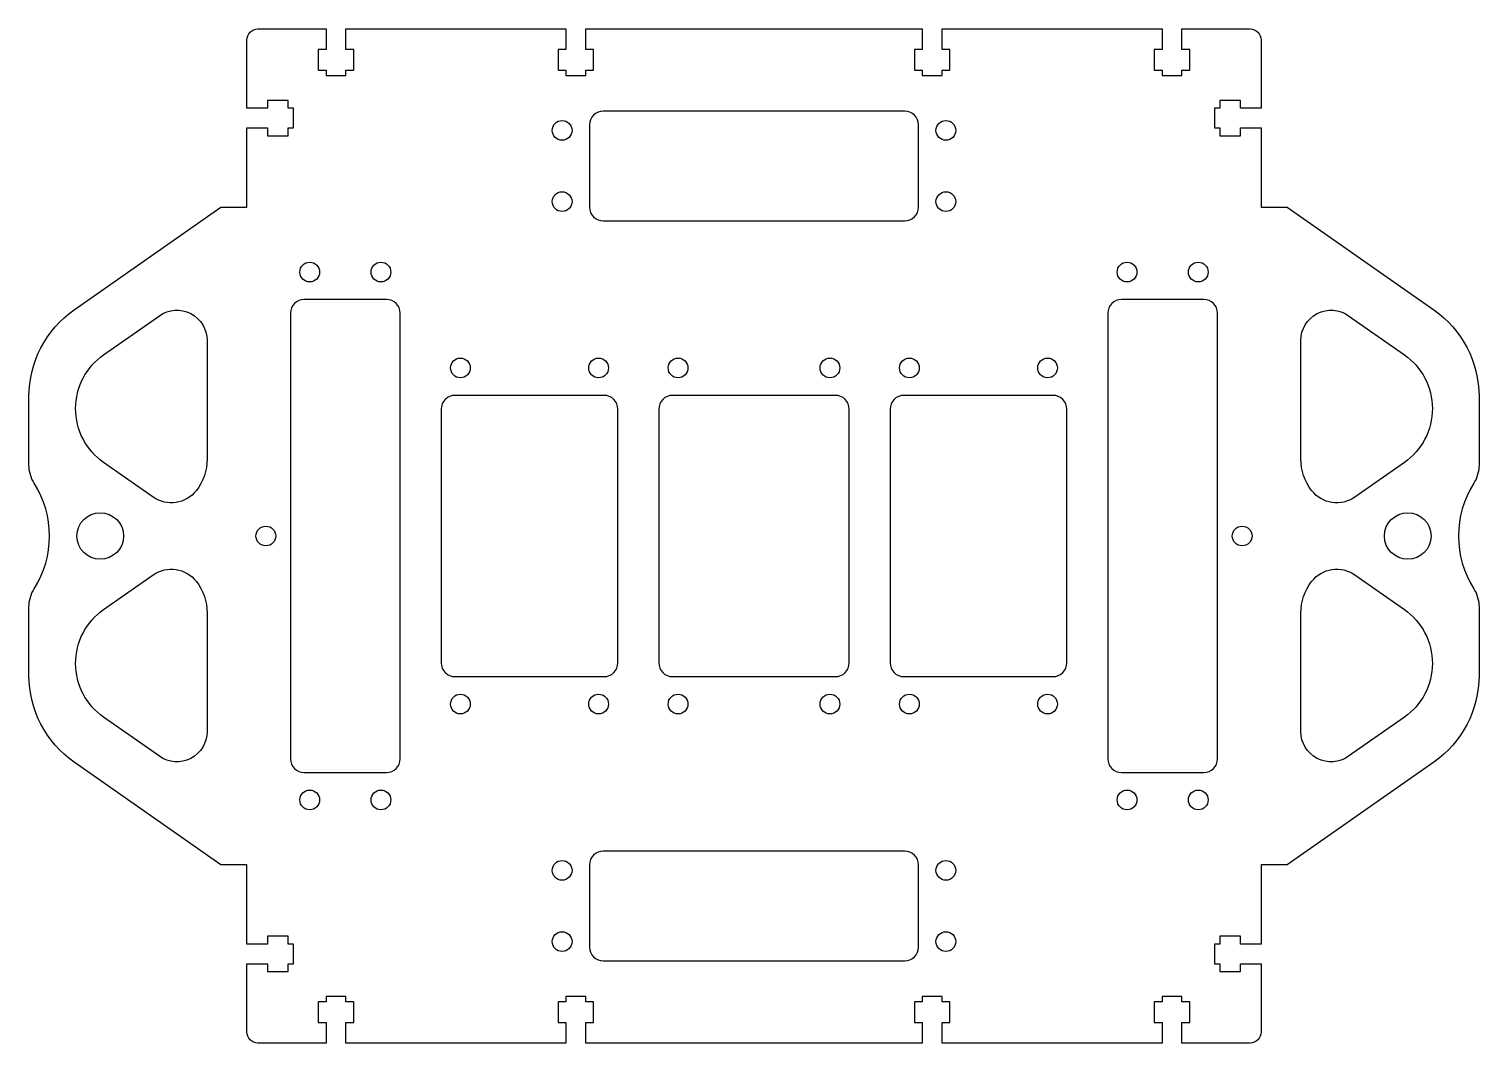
# Model space of a CAD drawing. Header units: millimetres. Extents: x -265 to 265, y -185 to 185.
import ezdxf

# ---------------------------------------------------------------- set-up
doc = ezdxf.new("R2010")
doc.units = ezdxf.units.MM
doc.layers.get('0').update_dxf_attribs({"linetype": 'CONTINUOUS'})

msp = doc.modelspace()

# ---------------------------------------------------------------- linework, layer by layer
for points in [[(68.6, -185), (68.6, -177.5), (71.47, -177.5), (71.47, -170), (68.6, -170), (68.6, -168), (61.4, -168), (61.4, -170), (58.53, -170), (58.53, -177.5), (61.4, -177.5), (61.4, -185), (-61.4, -185), (-61.4, -177.5), (-58.53, -177.5), (-58.53, -170), (-61.4, -170), (-61.4, -168), (-68.6, -168), (-68.6, -170), (-71.47, -170), (-71.47, -177.5), (-68.6, -177.5), (-68.6, -185), (-148.9, -185), (-148.9, -177.5), (-146.03, -177.5), (-146.03, -170), (-148.9, -170), (-148.9, -168), (-156.1, -168), (-156.1, -170), (-158.97, -170), (-158.97, -177.5), (-156.1, -177.5), (-156.1, -185), (-181, -185, -0.414214), (-185, -181), (-185, -156.1), (-177.5, -156.1), (-177.5, -158.97), (-170, -158.97), (-170, -156.1), (-168, -156.1), (-168, -148.9), (-170, -148.9), (-170, -146.03), (-177.5, -146.03), (-177.5, -148.9), (-185, -148.9), (-185, -120), (-194.53, -120), (-248.08, -82.5, -0.244698), (-264.53, -50.91), (-264.53, -25.89, -0.141924), (-262.6, -19.25, 0.289682), (-262.6, 19.25, -0.141924), (-264.53, 25.89), (-264.53, 50.91, -0.244698), (-248.08, 82.5), (-194.53, 120), (-185, 120), (-185, 148.9), (-177.5, 148.9), (-177.5, 146.03), (-170, 146.03), (-170, 148.9), (-168, 148.9), (-168, 156.1), (-170, 156.1), (-170, 158.97), (-177.5, 158.97), (-177.5, 156.1), (-185, 156.1), (-185, 181, -0.414214), (-181, 185), (-156.1, 185), (-156.1, 177.5), (-158.97, 177.5), (-158.97, 170), (-156.1, 170), (-156.1, 168), (-148.9, 168), (-148.9, 170), (-146.03, 170), (-146.03, 177.5), (-148.9, 177.5), (-148.9, 185), (-68.6, 185), (-68.6, 177.5), (-71.47, 177.5), (-71.47, 170), (-68.6, 170), (-68.6, 168), (-61.4, 168), (-61.4, 170), (-58.53, 170), (-58.53, 177.5), (-61.4, 177.5), (-61.4, 185), (61.4, 185), (61.4, 177.5), (58.53, 177.5), (58.53, 170), (61.4, 170), (61.4, 168), (68.6, 168), (68.6, 170), (71.47, 170), (71.47, 177.5), (68.6, 177.5), (68.6, 185), (148.9, 185), (148.9, 177.5), (146.03, 177.5), (146.03, 170), (148.9, 170), (148.9, 168), (156.1, 168), (156.1, 170), (158.97, 170), (158.97, 177.5), (156.1, 177.5), (156.1, 185), (181, 185, -0.414214), (185, 181), (185, 156.1), (177.5, 156.1), (177.5, 158.97), (170, 158.97), (170, 156.1), (168, 156.1), (168, 148.9), (170, 148.9), (170, 146.03), (177.5, 146.03), (177.5, 148.9), (185, 148.9), (185, 120), (194.53, 120), (248.08, 82.5, -0.244698), (264.53, 50.91), (264.53, 25.89, -0.141924), (262.6, 19.25, 0.289682), (262.6, -19.25, -0.141924), (264.53, -25.89), (264.53, -50.91, -0.244698), (248.08, -82.5), (194.53, -120), (185, -120), (185, -148.9), (177.5, -148.9), (177.5, -146.03), (170, -146.03), (170, -148.9), (168, -148.9), (168, -156.1), (170, -156.1), (170, -158.97), (177.5, -158.97), (177.5, -156.1), (185, -156.1), (185, -181, -0.414214), (181, -185), (156.1, -185), (156.1, -177.5), (158.97, -177.5), (158.97, -170), (156.1, -170), (156.1, -168), (148.9, -168), (148.9, -170), (146.03, -170), (146.03, -177.5), (148.9, -177.5), (148.9, -185)], [(-55, 115), (55, 115, 0.414214), (60, 120), (60, 150, 0.414214), (55, 155), (-55, 155, 0.414214), (-60, 150), (-60, 120, 0.414214)], [(-134.11, 86.32), (-164.11, 86.32, 0.414214), (-169.11, 81.32), (-169.11, -81.32, 0.414214), (-164.11, -86.32), (-134.11, -86.32, 0.414214), (-129.11, -81.32), (-129.11, 81.32, 0.414214)], [(134.11, -86.32), (164.11, -86.32, 0.414214), (169.11, -81.32), (169.11, 81.32, 0.414214), (164.11, 86.32), (134.11, 86.32, 0.414214), (129.11, 81.32), (129.11, -81.32, 0.414214)], [(-237.29, 26.83, -0.520567), (-237.29, 66.15), (-216.96, 80.39, -0.606815), (-199.53, 71.31), (-199.53, 28.13, -0.16625), (-203.47, 16.6, -0.400192), (-219.25, 14.2)], [(237.29, 66.15, -0.520567), (237.29, 26.83), (219.25, 14.2, -0.400192), (203.47, 16.6, -0.16625), (199.52, 28.13), (199.52, 71.31, -0.606815), (216.96, 80.39)], [(-54.7, 51.32), (-109.11, 51.32, 0.414214), (-114.11, 46.32), (-114.11, -46.32, 0.414214), (-109.11, -51.32), (-54.7, -51.32, 0.414214), (-49.7, -46.32), (-49.7, 46.32, 0.414214)], [(-34.7, 46.32), (-34.7, -46.32, 0.414214), (-29.7, -51.32), (29.7, -51.32, 0.414214), (34.7, -46.32), (34.7, 46.32, 0.414214), (29.7, 51.32), (-29.7, 51.32, 0.414214)], [(109.11, 51.32), (54.7, 51.32, 0.414214), (49.7, 46.32), (49.7, -46.32, 0.414214), (54.7, -51.32), (109.11, -51.32, 0.414214), (114.11, -46.32), (114.11, 46.32, 0.414214)], [(-237.29, -66.15, -0.520567), (-237.29, -26.83), (-219.25, -14.2, -0.400192), (-203.47, -16.6, -0.16625), (-199.53, -28.13), (-199.53, -71.31, -0.606815), (-216.96, -80.39)], [(237.29, -26.83, -0.520567), (237.29, -66.15), (216.96, -80.39, -0.606815), (199.52, -71.31), (199.52, -28.13, -0.16625), (203.47, -16.6, -0.400192), (219.25, -14.2)], [(-55, -155), (55, -155, 0.414214), (60, -150), (60, -120, 0.414214), (55, -115), (-55, -115, 0.414214), (-60, -120), (-60, -150, 0.414214)]]:
    msp.add_lwpolyline(points, format="xyb", close=True)
for centre, radius in [((-70, 148), 3.6), ((70, 148), 3.6), ((-70, 122), 3.6), ((70, 122), 3.6), ((-162.11, 96.32), 3.6), ((-136.11, 96.32), 3.6), ((136.11, 96.32), 3.6), ((162.11, 96.32), 3.6), ((-107.11, 61.32), 3.6), ((-56.7, 61.32), 3.6), ((-27.7, 61.32), 3.6), ((27.7, 61.32), 3.6), ((56.7, 61.32), 3.6), ((107.11, 61.32), 3.6), ((-238.53, 0), 8.5), ((238.53, 0), 8.5), ((-178.11, 0), 3.6), ((178.11, 0), 3.6), ((-107.11, -61.32), 3.6), ((-56.7, -61.32), 3.6), ((-27.7, -61.32), 3.6), ((27.7, -61.32), 3.6), ((56.7, -61.32), 3.6), ((107.11, -61.32), 3.6), ((-162.11, -96.32), 3.6), ((-136.11, -96.32), 3.6), ((136.11, -96.32), 3.6), ((162.11, -96.32), 3.6), ((-70, -122), 3.6), ((70, -122), 3.6), ((-70, -148), 3.6), ((70, -148), 3.6)]:
    msp.add_circle(centre, radius)

doc.saveas('drawing.dxf')
